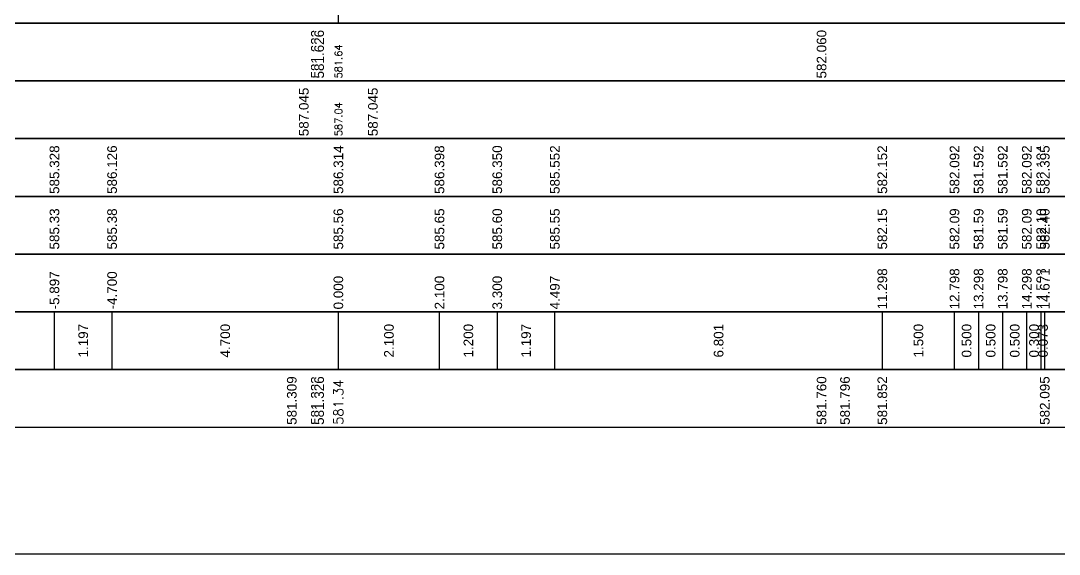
# Model space of a CAD drawing. Header units: millimetres. Extents: x 2762 to 3076, y 916 to 3305.
# Drawn here: x 2891.78 to 2913.35, y 1269.65 to 1280.73 of the extents above; entities that cross this region are included whole.
import ezdxf

# ---------------------------------------------------------------- set-up
doc = ezdxf.new("R2010")
doc.units = ezdxf.units.MM
doc.header["$LTSCALE"] = 2
doc.styles.add('C3D_Profil_Travers', font='romans.shx')

msp = doc.modelspace()

# ---------------------------------------------------------------- linework, layer by layer
at = {"color": 7, "linetype": 'Continuous', "lineweight": -3}
for p, q in [((2898.38, 1280.684), (2898.38, 1292.884)), ((2873.379, 1280.684), (2923.381, 1280.684)), ((2892.483, 1273.484), (2892.483, 1274.684)), ((2892.483, 1273.484), (2892.483, 1274.684)), ((2893.68, 1273.484), (2893.68, 1274.684)), ((2893.68, 1273.484), (2893.68, 1274.684)), ((2898.38, 1273.484), (2898.38, 1274.684)), ((2898.38, 1273.484), (2898.38, 1274.684)), ((2900.48, 1273.484), (2900.48, 1274.684)), ((2900.48, 1273.484), (2900.48, 1274.684)), ((2901.68, 1273.484), (2901.68, 1274.684)), ((2901.68, 1273.484), (2901.68, 1274.684)), ((2902.876, 1273.484), (2902.876, 1274.684)), ((2902.876, 1273.484), (2902.876, 1274.684)), ((2909.677, 1273.484), (2909.677, 1274.684)), ((2909.677, 1273.484), (2909.677, 1274.684)), ((2911.177, 1273.484), (2911.177, 1274.684)), ((2911.177, 1273.484), (2911.177, 1274.684)), ((2911.677, 1273.484), (2911.677, 1274.684)), ((2911.677, 1273.484), (2911.677, 1274.684)), ((2912.177, 1273.484), (2912.177, 1274.684)), ((2912.177, 1273.484), (2912.177, 1274.684)), ((2912.677, 1273.484), (2912.677, 1274.684)), ((2912.677, 1273.484), (2912.677, 1274.684)), ((2912.977, 1273.484), (2912.977, 1274.684)), ((2912.977, 1273.484), (2912.977, 1274.684)), ((2913.05, 1273.484), (2913.05, 1274.684))]:
    msp.add_line(p, q, dxfattribs=at)
for points in [[(2873.379, 1279.484), (2923.381, 1279.484), (2923.381, 1280.684), (2873.379, 1280.684)], [(2873.379, 1278.284), (2923.381, 1278.284), (2923.381, 1279.484), (2873.379, 1279.484)], [(2873.379, 1277.084), (2923.381, 1277.084), (2923.381, 1278.284), (2873.379, 1278.284)], [(2873.379, 1275.884), (2923.381, 1275.884), (2923.381, 1277.084), (2873.379, 1277.084)], [(2873.379, 1274.684), (2923.381, 1274.684), (2923.381, 1275.884), (2873.379, 1275.884)], [(2873.379, 1273.484), (2923.381, 1273.484), (2923.381, 1274.684), (2873.379, 1274.684)], [(2873.379, 1272.284), (2923.381, 1272.284), (2923.381, 1273.484), (2873.379, 1273.484)]]:
    msp.add_3dface(points, dxfattribs=at)

# ---------------------------------------------------------------- texts
at = {"color": 7, "linetype": 'Continuous', "lineweight": -3, "rotation": 90, "style": 'C3D_Profil_Travers'}
for s, insert, char_height, attachment_point in [('581.64', (2898.38, 1279.534), 0.15, 4), ('587.04', (2898.38, 1278.334), 0.15, 4), ('{\\fArial|b0|i0|c0|p34;585.33}', (2892.483, 1275.979), 0.2, 4), ('{\\fArial|b0|i0|c0|p34;585.38}', (2893.68, 1275.979), 0.2, 4), ('{\\fArial|b0|i0|c0|p34;585.56}', (2898.38, 1275.979), 0.2, 4), ('{\\fArial|b0|i0|c0|p34;585.65}', (2900.48, 1275.979), 0.2, 4), ('{\\fArial|b0|i0|c0|p34;585.60}', (2901.68, 1275.979), 0.2, 4), ('{\\fArial|b0|i0|c0|p34;585.55}', (2902.876, 1275.979), 0.2, 4), ('{\\fArial|b0|i0|c0|p34;582.15}', (2909.677, 1275.979), 0.2, 4), ('{\\fArial|b0|i0|c0|p34;582.09}', (2911.177, 1275.979), 0.2, 4), ('{\\fArial|b0|i0|c0|p34;581.59}', (2911.677, 1275.979), 0.2, 4), ('{\\fArial|b0|i0|c0|p34;581.59}', (2912.177, 1275.979), 0.2, 4), ('{\\fArial|b0|i0|c0|p34;582.09}', (2912.677, 1275.979), 0.2, 4), ('{\\fArial|b0|i0|c0|p34;582.10}', (2912.977, 1275.979), 0.2, 4), ('{\\fArial|b0|i0|c0|p34;582.40}', (2913.05, 1275.979), 0.2, 4), ('{\\fArial|b0|i0|c0|p34;1.197}', (2893.081, 1274.084), 0.2, 5), ('{\\fArial|b0|i0|c0|p34;4.700}', (2896.03, 1274.084), 0.2, 5), ('{\\fArial|b0|i0|c0|p34;2.100}', (2899.43, 1274.084), 0.2, 5), ('{\\fArial|b0|i0|c0|p34;1.200}', (2901.08, 1274.084), 0.2, 5), ('{\\fArial|b0|i0|c0|p34;1.197}', (2902.278, 1274.084), 0.2, 5), ('{\\fArial|b0|i0|c0|p34;6.801}', (2906.277, 1274.084), 0.2, 5), ('{\\fArial|b0|i0|c0|p34;1.500}', (2910.427, 1274.084), 0.2, 5), ('{\\fArial|b0|i0|c0|p34;0.500}', (2911.427, 1274.084), 0.2, 5), ('{\\fArial|b0|i0|c0|p34;0.500}', (2911.927, 1274.084), 0.2, 5), ('{\\fArial|b0|i0|c0|p34;0.500}', (2912.427, 1274.084), 0.2, 5), ('{\\fArial|b0|i0|c0|p34;0.300}', (2912.827, 1274.084), 0.2, 5), ('{\\fArial|b0|i0|c0|p34;0.073}', (2913.014, 1274.084), 0.2, 5), ('581.34', (2898.38, 1272.334), 0.2, 4)]:
    msp.add_mtext(s, dxfattribs=dict(at, insert=insert, char_height=char_height, attachment_point=attachment_point))

# ---------------------------------------------------------------- next in the draw order: texts
at = {"color": 7, "linetype": 'Continuous', "lineweight": -3, "char_height": 0.2, "attachment_point": 4, "rotation": 90, "style": 'C3D_Profil_Travers', "bg_fill": 3, "box_fill_scale": 1.000375, "bg_fill_color": 256, "bg_fill_true_color": 13158600, "bg_fill_transparency": 0}
for s, insert, width in [('{\\fArial|b0|i0|c0|p34;581.623}', (2897.911, 1279.534), 0.99553), ('{\\fArial|b0|i0|c0|p34;582.060}', (2908.415, 1279.534), 0.99484), ('{\\fArial|b0|i0|c0|p34;587.045}', (2897.662, 1278.334), 0.99705), ('{\\fArial|b0|i0|c0|p34;587.045}', (2899.097, 1278.334), 0.99705), ('{\\fArial|b0|i0|c0|p34;585.328}', (2892.483, 1277.134), 0.99595), ('{\\fArial|b0|i0|c0|p34;586.126}', (2893.68, 1277.134), 0.99539), ('{\\fArial|b0|i0|c0|p34;586.314}', (2898.38, 1277.134), 0.99471), ('{\\fArial|b0|i0|c0|p34;586.398}', (2900.48, 1277.134), 0.99595), ('{\\fArial|b0|i0|c0|p34;586.350}', (2901.68, 1277.134), 0.99484), ('{\\fArial|b0|i0|c0|p34;585.552}', (2902.876, 1277.134), 0.99347), ('{\\fArial|b0|i0|c0|p34;582.152}', (2909.677, 1277.134), 0.99347), ('{\\fArial|b0|i0|c0|p34;582.092}', (2911.177, 1277.134), 0.99347), ('{\\fArial|b0|i0|c0|p34;581.592}', (2911.677, 1277.134), 0.99347), ('{\\fArial|b0|i0|c0|p34;581.592}', (2912.177, 1277.134), 0.99347), ('{\\fArial|b0|i0|c0|p34;582.092}', (2912.677, 1277.134), 0.99347), ('{\\fArial|b0|i0|c0|p34;\\C256;-5.897}', (2892.483, 1274.734), 0.77838), ('{\\fArial|b0|i0|c0|p34;\\C256;-4.700}', (2893.68, 1274.734), 0.77769), ('{\\fArial|b0|i0|c0|p34;\\C256;11.298}', (2909.677, 1274.734), 0.81999), ('{\\fArial|b0|i0|c0|p34;\\C256;12.798}', (2911.177, 1274.734), 0.81999), ('{\\fArial|b0|i0|c0|p34;\\C256;13.298}', (2911.677, 1274.734), 0.81999), ('{\\fArial|b0|i0|c0|p34;\\C256;13.798}', (2912.177, 1274.734), 0.81999), ('{\\fArial|b0|i0|c0|p34;\\C256;14.298}', (2912.677, 1274.734), 0.81999), ('{\\fArial|b0|i0|c0|p34;\\C256;0.000}', (2898.38, 1274.734), 0.68096), ('{\\fArial|b0|i0|c0|p34;\\C256;2.100}', (2900.48, 1274.734), 0.6844), ('{\\fArial|b0|i0|c0|p34;\\C256;3.300}', (2901.68, 1274.734), 0.68082), ('{\\fArial|b0|i0|c0|p34;\\C256;4.497}', (2902.876, 1274.734), 0.68978), ('{\\fArial|b0|i0|c0|p34;581.309}', (2897.412, 1272.334), 0.99595), ('{\\fArial|b0|i0|c0|p34;581.323}', (2897.911, 1272.334), 0.99553), ('{\\fArial|b0|i0|c0|p34;581.760}', (2908.415, 1272.334), 0.99484), ('{\\fArial|b0|i0|c0|p34;581.796}', (2908.902, 1272.334), 0.99539), ('{\\fArial|b0|i0|c0|p34;581.852}', (2909.677, 1272.334), 0.99347), ('{\\fArial|b0|i0|c0|p34;582.095}', (2913.05, 1272.334), 0.99705)]:
    msp.add_mtext(s, dxfattribs=dict(at, insert=insert, width=width))

# ---------------------------------------------------------------- next in the draw order: texts
for s, insert, width in [('{\\fArial|b0|i0|c0|p34;581.626}', (2897.98, 1279.534), 0.99539), ('{\\fArial|b0|i0|c0|p34;582.104}', (2912.977, 1277.134), 0.99471), ('{\\fArial|b0|i0|c0|p34;\\C256;14.598}', (2912.977, 1274.734), 0.81999), ('{\\fArial|b0|i0|c0|p34;581.326}', (2897.98, 1272.334), 0.99539)]:
    msp.add_mtext(s, dxfattribs=dict(at, insert=insert, width=width))

# ---------------------------------------------------------------- next in the draw order: texts
for s, insert, width in [('{\\fArial|b0|i0|c0|p34;582.395}', (2913.05, 1277.134), 0.99705), ('{\\fArial|b0|i0|c0|p34;\\C256;14.671}', (2913.05, 1274.734), 0.78058)]:
    msp.add_mtext(s, dxfattribs=dict(at, insert=insert, width=width))

# ---------------------------------------------------------------- next in the draw order: linework, layer by layer
msp.add_lwpolyline([(2865.406, 1299.145), (2925.01, 1299.145), (2925.01, 1269.645), (2865.406, 1269.645)], close=True)

doc.saveas('drawing.dxf')
